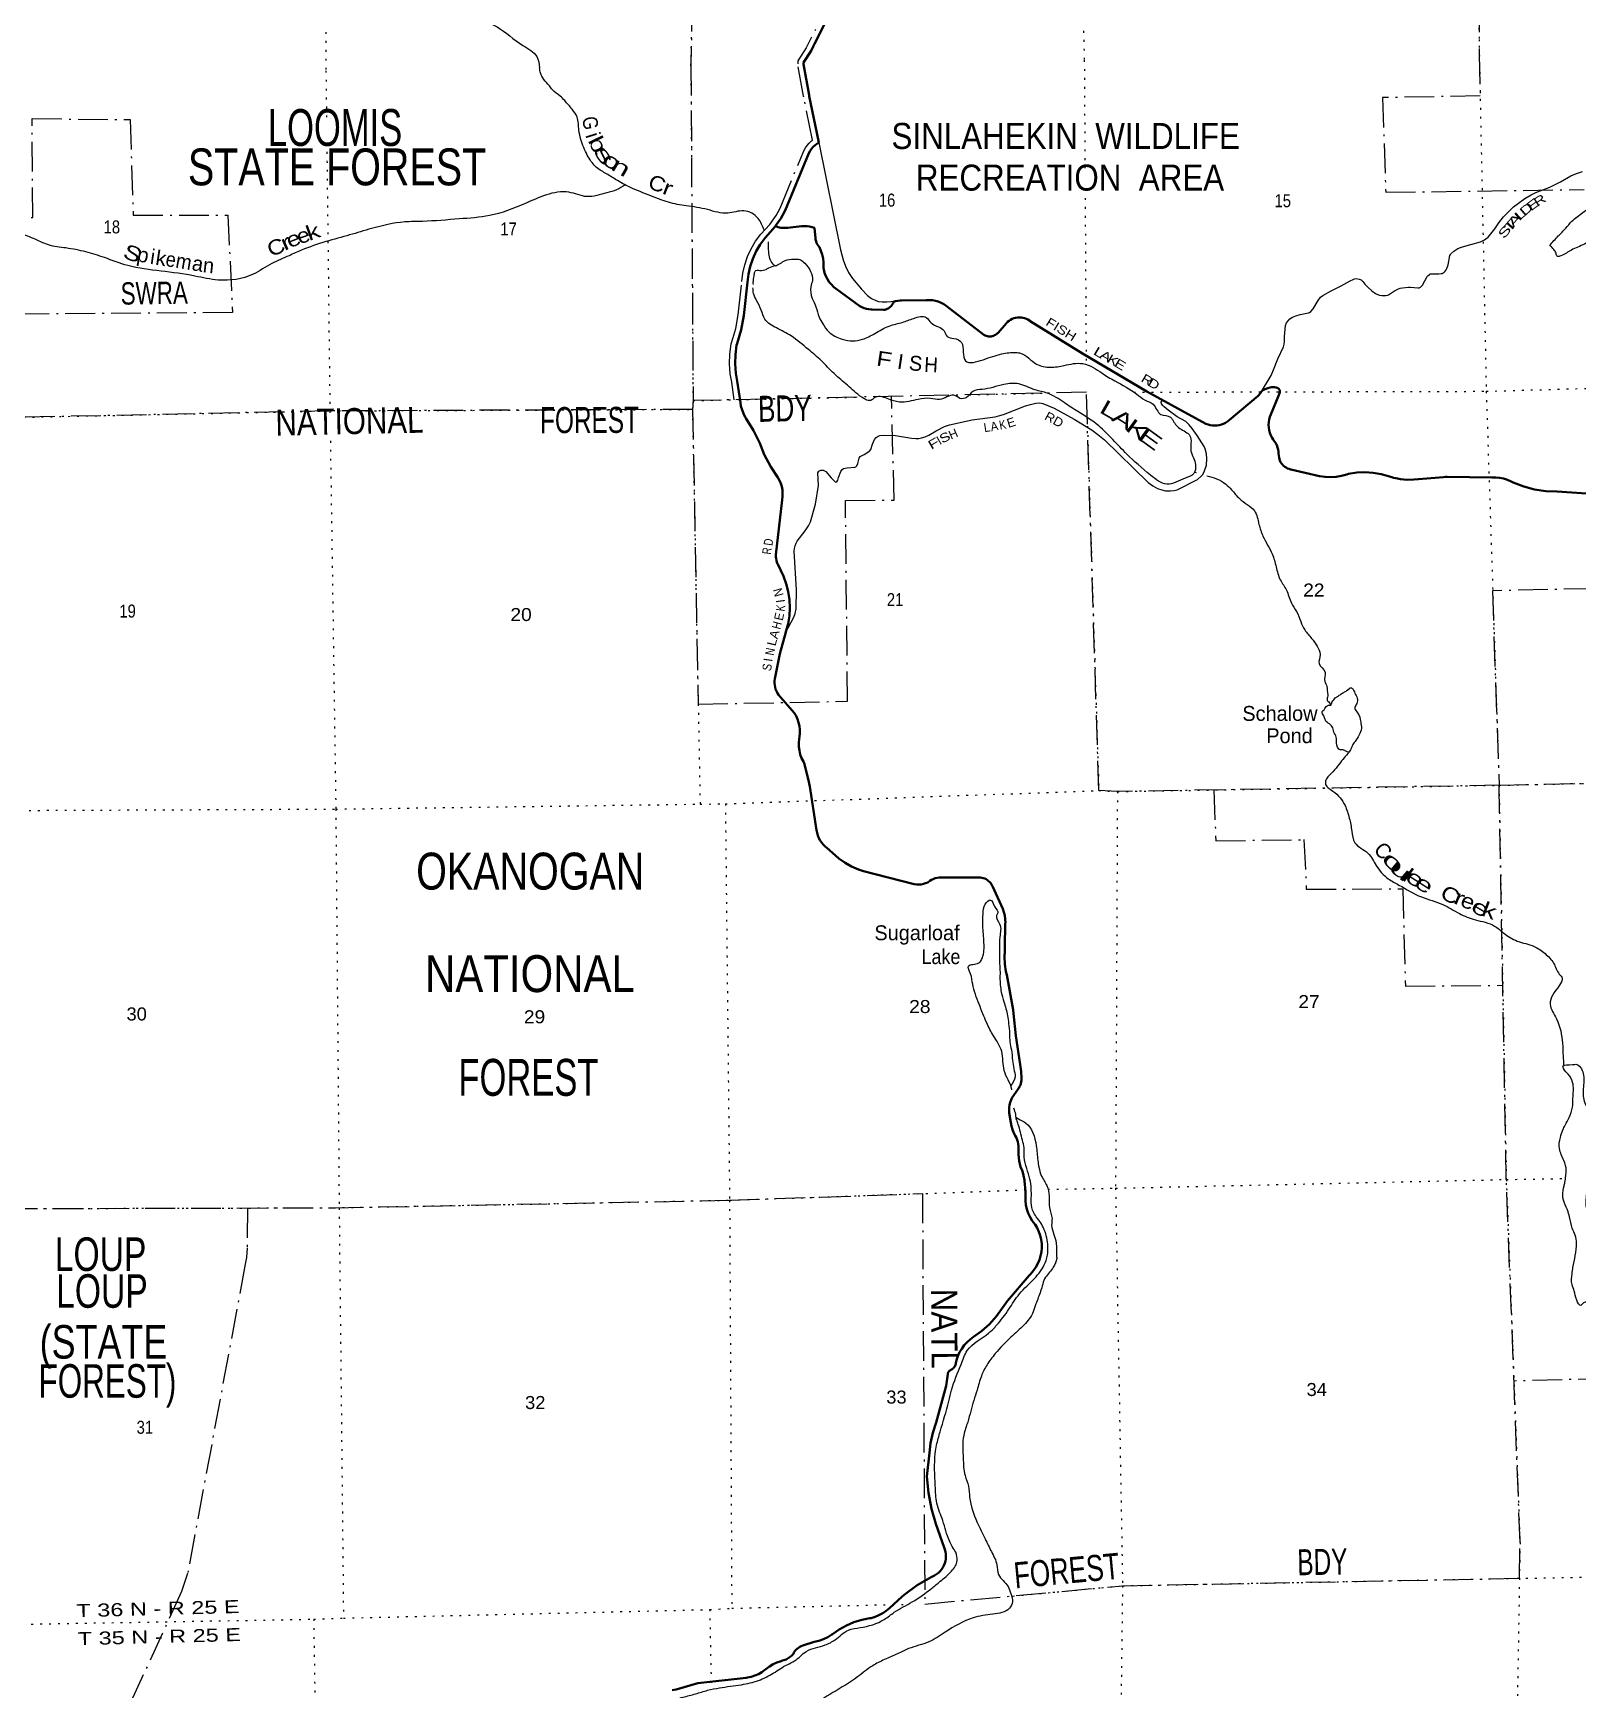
# Model space of a CAD drawing. Header units: feet. Extents: x 242557 to 489137, y 368785 to 557307.
# Drawn here: x 305643 to 326402, y 393853 to 416119 of the extents above; entities that cross this region are included whole.
import ezdxf
from ezdxf.enums import TextEntityAlignment as Align

# ---------------------------------------------------------------- set-up
doc = ezdxf.new("R2010")
doc.units = ezdxf.units.FT
doc.header["$LTSCALE"] = 80
doc.linetypes.add('DOT_DASHED', pattern=[7.7, 5, -1.2, 0.3, -1.2])
doc.linetypes.add('DOTTED', pattern=[1.5, 0.3, -1.2])
for name, color, linetype, lineweight in [('26', 7, 'Continuous', 40), ('27', 7, 'Continuous', 25), ('29', 7, 'Continuous', 25), ('30', 7, 'Continuous', 35), ('39', 7, 'Continuous', 13), ('41', 7, 'Continuous', 13), ('44', 7, 'DOT_DASHED', 13), ('6', 7, 'DOTTED', 25), ('7', 7, 'DOTTED', 13)]:
    doc.layers.add(name, color=color, linetype=linetype, lineweight=lineweight)

msp = doc.modelspace()

# ---------------------------------------------------------------- linework, layer by layer
at = {"layer": '26'}
for points in [[(317689.54, 420629.99), (317597.87, 420283.86), (317450.85, 419884.39), (317427.4, 419803.59), (317380.73, 419571.49), (317324.93, 419345.85), (317235.84, 419070.96), (317216.75, 418981.34), (317198.43, 418738.53), (317114.2, 418041.13), (317093.14, 417918.69), (317072.25, 417852.49), (317008.74, 417680.97), (316143.44, 415976.3), (316130.79, 415949.52), (316096.88, 415883.24), (315996.39, 415724.43), (315995.79, 415702.74)], [(315617.23, 413522.55), (315621.38, 413527.44), (315691.62, 413628.57), (315750.9, 413736.48), (316068.98, 414507.05), (316085.29, 414536.83), (316104.61, 414564.73), (316126.75, 414590.47), (316151.46, 414613.75), (316175.67, 414632.19), (316200.6, 414648.12), (316195.6, 414672.77), (316073.49, 415274.38), (316070.42, 415287.12), (315995.79, 415702.74)], [(315631.22, 409031.87), (315626.58, 409056.52), (315624.55, 409081.52), (315625.14, 409106.59), (315709.01, 409848.93), (315714.61, 409892.05), (315715.75, 409936.55), (315712.23, 409980.93), (315704.09, 410024.69), (315691.42, 410067.37), (315674.36, 410108.49), (315653.1, 410147.6), (315556.97, 410290.86), (315467.46, 410458.26), (315410.69, 410607.69), (315325.18, 410780.8), (315222.05, 410944.03), (315212.98, 410958.96), (315188.87, 411005.71), (315169.77, 411054.72), (315155.91, 411105.45), (315147.42, 411157.36), (315105.96, 411440.08), (315086.5, 411550.17), (315077.04, 411674.85), (315080.66, 411799.84), (315097.32, 411923.77), (315105.59, 411947.14), (315159.36, 412133.37), (315193.37, 412324.19), (315242.02, 412772.4), (315254.68, 412878.93), (315278.66, 412985.09), (315313.62, 413088.16), (315359.15, 413187.01), (315414.77, 413280.56), (315479.86, 413367.78), (315553.71, 413447.72), (315617.23, 413522.55)], [(316279.44, 412896.63), (316267.34, 412940.97), (316265.3, 412961.58), (316264.28, 413006.87), (316263.67, 413037.95), (316258.17, 413091.38), (316247.11, 413143.94), (316230.63, 413195.05), (316208.89, 413244.16), (316204.29, 413249.34), (316191.35, 413266.11), (316180.24, 413284.14), (316171.08, 413303.23), (316163.96, 413323.17), (316158.97, 413343.75), (316156.15, 413364.74), (316143.58, 413502.18), (316113.68, 413512.52), (316078.69, 413520.88), (316043.02, 413525.54), (316007.06, 413526.44), (315971.2, 413523.58), (315785.39, 413504.25), (315767.03, 413502.31), (315729.96, 413501.32), (315692.99, 413504.2), (315656.53, 413510.94), (315645.97, 413514.06), (315617.23, 413522.55)], [(322159.15, 411312.22), (322153.74, 411307.09), (322148.89, 411301.43), (322133.97, 411278.3), (322133.23, 411277.16), (322124.71, 411265.55), (322115.03, 411254.89), (322104.28, 411245.3), (321716.14, 410916.64), (321693.7, 410898.77), (321668.14, 410882.36), (321641, 410868.71), (321612.58, 410857.97), (321583.2, 410850.27), (321553.17, 410845.67), (321522.83, 410844.24), (321492.5, 410845.99), (321462.52, 410850.9), (321433.22, 410858.92), (321404.92, 410869.95), (320608.04, 411303.93), (319747.08, 411813.76), (319041.23, 412249.27), (319033.2, 412255.34), (319012.62, 412268.6), (318990.77, 412279.65), (318967.89, 412288.35), (318944.22, 412294.61), (318920.03, 412298.36), (318895.58, 412299.57), (318871.14, 412298.21), (318846.97, 412294.3), (318823.34, 412287.89), (318800.52, 412279.04), (318778.74, 412267.86), (318758.25, 412254.46), (318739.28, 412239), (318722.02, 412221.63), (318611.02, 412092.22), (318604.32, 412085.55), (318591.79, 412074.98), (318578.22, 412065.77), (318563.76, 412058.04), (318548.57, 412051.85), (318532.82, 412047.29), (318516.67, 412044.4), (318500.32, 412043.22), (318483.93, 412043.75), (318467.68, 412045.99), (318451.76, 412049.91), (318436.34, 412055.48), (318421.58, 412062.63), (317911.33, 412456.22), (317881.7, 412476.08), (317845.59, 412495.47), (317807.64, 412510.98), (317768.29, 412522.43), (317727.95, 412529.71), (317687.07, 412532.74), (317646.1, 412531.47), (317313.02, 412527.68), (317293.79, 412525.89), (317231.24, 412515.73), (317209.31, 412511.49), (317207.8, 412506.87), (317201.6, 412491.46), (317193.82, 412476.8), (317184.55, 412463.02), (317173.89, 412450.29), (317161.96, 412438.74), (317148.89, 412428.51), (317134.82, 412419.69), (317119.9, 412412.4), (317104.31, 412406.7), (317088.2, 412402.67), (317071.76, 412400.34), (316917.89, 412405.85), (316904.34, 412405.82), (316872.61, 412408.14), (316841.29, 412413.75), (316810.73, 412422.61), (316781.26, 412434.62), (316753.21, 412449.64), (316435.44, 412681.14), (316404.14, 412706.57), (316371.49, 412738.92), (316342.39, 412774.51), (316317.18, 412812.94), (316296.12, 412853.79), (316279.44, 412896.63)], [(326120.99, 409957.4), (325970.43, 409964.57), (325821.44, 409987.44), (325675.66, 410025.76), (325534.68, 410079.1), (325504.74, 410095.13), (325455.37, 410116.37), (325404.06, 410132.32), (325351.36, 410142.82), (325297.85, 410147.76), (325244.12, 410147.08), (324647.79, 410154.54), (324622.79, 410154.85), (324597.79, 410152.85), (324258.76, 410125.79), (324197.1, 410119.35), (324107.73, 410117.98), (324018.7, 410125.96), (323953.96, 410138.69), (323925.57, 410144.26), (323903.96, 410151.24), (323776.38, 410189.18), (323759.46, 410193.03), (323650.55, 410210.96), (323540.37, 410217.4), (323430.12, 410212.29), (323321, 410195.69), (323299.38, 410188.15), (323227.41, 410168.45), (323153.78, 410156.38), (323079.29, 410152.08), (323004.75, 410155.58), (322930.99, 410166.86), (322544.96, 410255.51), (322540.87, 410256.39), (322520.4, 410262.14), (322500.64, 410270.01), (322481.81, 410279.89), (322464.12, 410291.7), (322447.76, 410305.28), (322432.9, 410320.5), (322419.72, 410337.19), (322408.36, 410355.17), (322398.94, 410374.24), (322391.56, 410394.18), (322386.31, 410414.79), (322379.27, 410469.33), (322377.95, 410493.77), (322373.49, 410523.48), (322365.95, 410552.56), (322355.42, 410580.69), (322342, 410607.56), (322325.84, 410632.88), (322307.13, 410656.38), (322292.81, 410679.2), (322276.27, 410711.81), (322263.23, 410745.96), (322253.83, 410781.3), (322248.18, 410817.42), (322246.33, 410853.94), (322248.31, 410890.45), (322254.1, 410926.56), (322263.62, 410961.86), (322276.79, 410995.97), (322381.36, 411246.19), (322389.77, 411266.31), (322398.91, 411296.19), (322398.91, 411296.22), (322398.95, 411302.08), (322398.39, 411307.91), (322397.22, 411313.65), (322395.45, 411319.24), (322393.11, 411324.61), (322390.23, 411329.71), (322386.82, 411334.48), (322382.94, 411338.86), (322378.61, 411342.82), (322373.9, 411346.3), (322368.85, 411349.27), (322363.52, 411351.7), (322346.84, 411356.05), (322326.82, 411359.24), (322306.58, 411360.33), (322286.33, 411359.29), (322266.31, 411356.14), (322234.87, 411347.87), (322201.27, 411335.34), (322169.17, 411319.36), (322165.06, 411316.75), (322159.15, 411312.22)], [(326648.35, 409921.72), (326123.64, 409957.42), (326120.99, 409957.4)], [(318708.43, 404162.74), (318707.4, 404211.14), (318701.33, 404259.16), (318690.26, 404306.29), (318674.33, 404352), (318535.41, 404653.32), (318533.01, 404658.71), (318523.38, 404676.92), (318511.91, 404694.02), (318498.71, 404709.84), (318483.92, 404724.18), (318467.72, 404736.9), (318450.28, 404747.86), (318431.79, 404756.93), (318412.46, 404764.02), (318392.48, 404769.05), (318372.09, 404771.97), (318351.51, 404772.74), (318330.96, 404771.35), (317851.41, 404771.37), (317847.73, 404771.47), (317820.22, 404770.6), (317792.96, 404766.86), (317766.23, 404760.29), (317740.34, 404750.96), (317715.57, 404738.97), (317692.18, 404724.46), (317670.44, 404707.59), (317664.86, 404704.89), (317636.39, 404693.29), (317606.86, 404684.72), (317576.6, 404679.28), (317545.93, 404677.04), (317515.2, 404678.02), (317484.74, 404682.2), (316803.77, 404856.98), (316733.1, 404880.31), (316641.39, 404920.2), (316554.35, 404969.46), (316472.93, 405027.54), (316304.43, 405172.48), (316291.45, 405183.33), (316264.77, 405209.34), (316240.95, 405237.99), (316220.26, 405268.97), (316202.92, 405301.95), (316189.12, 405336.56), (316179.02, 405372.42), (316172.72, 405409.14), (316079.35, 405992.62), (316060.46, 406097.27), (316004.9, 406309.2), (315993.89, 406328.34), (315971.08, 406375.82), (315953.37, 406425.42), (315940.93, 406476.6), (315933.91, 406528.8), (315932.39, 406581.45), (315936.38, 406633.97), (315941.87, 406663.7), (315946.51, 406711.24), (315946.15, 406759), (315940.8, 406806.47), (315930.51, 406853.11), (315915.41, 406898.43), (315895.65, 406941.92), (315871.46, 406983.1), (315658.67, 407228.52), (315645.83, 407248.12), (315632.42, 407273.59), (315621.74, 407300.31), (315613.91, 407328.01), (315609.03, 407356.37), (315607.13, 407385.09), (315608.24, 407413.85), (315612.36, 407442.33), (315679.18, 407779.5), (315756.99, 408068.27), (315759.12, 408074.6), (315788.1, 408179.77), (315805.94, 408287.39), (315812.42, 408396.29), (315807.49, 408505.27), (315791.19, 408613.13), (315763.71, 408718.7), (315725.34, 408820.82), (315649.63, 408981.49), (315648.06, 408984.69), (315638.4, 409007.84), (315631.22, 409031.87)], [(318021.7, 398189.74), (318028.45, 398199.97), (318034.09, 398210.86), (318038.57, 398222.27), (318041.83, 398234.09), (318043.83, 398246.19), (318052.96, 398285.23), (318070.66, 398338.71), (318093.84, 398390.06), (318122.27, 398438.69), (318155.62, 398484.09), (318193.54, 398525.76), (318235.6, 398563.23), (318281.35, 398596.1), (318387.91, 398674.29), (318494.25, 398770.16), (318589.98, 398876.62), (318738.18, 399083.36), (319027.03, 399423.44), (319050.8, 399446.59), (319087, 399488.28), (319118.64, 399533.54), (319145.38, 399581.85), (319166.93, 399632.69), (319183.04, 399685.51), (319193.54, 399739.72), (319198.31, 399794.73), (319197.31, 399849.94), (319190.55, 399904.74), (319178.09, 399958.54), (319160.08, 400010.74), (319136.71, 400060.77), (319108.24, 400108.08), (319104.65, 400112.35), (319070.29, 400158.45), (319040.93, 400207.89), (319016.9, 400260.12), (318998.47, 400314.59), (318985.82, 400370.68), (318979.11, 400427.78), (318979.64, 400553.26), (318966.25, 400694.78), (318965.05, 400705.33), (318954.36, 400765.95), (318937.4, 400825.11), (318914.34, 400882.18), (318895.27, 400965.08), (318884.95, 401049.59), (318883.53, 401134.71), (318884.07, 401162.26), (318881.68, 401191.1), (318876.28, 401219.54), (318867.95, 401247.25), (318856.76, 401273.94), (318844.87, 401293.02), (318822, 401336.82), (318803.84, 401382.76), (318790.59, 401430.36), (318782.38, 401479.07), (318761.66, 401607.49), (318761.65, 401607.53), (318759.09, 401643.32), (318760.28, 401679.19), (318765.22, 401714.73), (318773.84, 401749.57), (318786.06, 401783.31), (318801.73, 401815.59), (318820.7, 401846.06), (318885.82, 401936.94), (318889.52, 401942.26), (318900.92, 401961.26), (318910.26, 401981.34), (318917.45, 402002.28), (318922.42, 402023.87), (318925.1, 402045.85), (318925.49, 402073.34), (318920.54, 402165.48), (318905.99, 402256.6), (318850.51, 402644.35), (318812, 402987.85), (318811.93, 402991.9), (318726.61, 403464.17), (318716.71, 403506.77), (318701.53, 403605.12), (318696.72, 403704.51), (318701.03, 403780.85), (318700.27, 403805.85), (318702.78, 403830.85), (318708.18, 404156.21), (318708.43, 404162.74)], [(315242.36, 394018.44), (315293.27, 394028.94), (315342.81, 394044.7), (315390.44, 394065.55), (315435.62, 394091.27), (315477.86, 394121.57), (315491.8, 394133.61), (315537.93, 394168.18), (315587.41, 394197.74), (315639.72, 394221.97), (315694.27, 394240.6), (315702.09, 394242.34), (315732.22, 394251.13), (315761.26, 394263.03), (315788.9, 394277.9), (315814.83, 394295.57), (315838.77, 394315.86), (315860.46, 394338.54), (315868.25, 394353.74), (315880.14, 394372.45), (315893.93, 394389.82), (315909.45, 394405.65), (315926.55, 394419.77), (315945.03, 394432.03), (315964.69, 394442.29), (315985.31, 394450.44), (316138.89, 394497.08), (316140.73, 394497.42), (316203.59, 394512.65), (316264.51, 394534.37), (316322.83, 394562.34), (316377.9, 394596.25), (316385.46, 394602.23), (316475.49, 394665.42), (316571.63, 394718.85), (316672.82, 394761.95), (316777.97, 394794.23), (316885.92, 394815.34), (316903.37, 394819.11), (316957.83, 394834.88), (317010.34, 394856.26), (317060.33, 394883), (317107.25, 394914.83), (317150.58, 394951.38), (317315.84, 395101.94), (317349.8, 395130.46), (317524.29, 395259.19), (317711.29, 395368.98), (317729.99, 395376.25), (317758.01, 395390.04), (317784.44, 395406.67), (317808.98, 395425.98), (317831.37, 395447.75), (317851.37, 395471.74), (317868.74, 395497.68), (317883.31, 395525.3), (317894.91, 395554.3), (317903.42, 395584.34), (317908.74, 395615.11), (317910.82, 395646.27), (317909.62, 395677.48), (317905.17, 395708.39), (317897.52, 395738.66), (317886.74, 395767.97), (317775.81, 396085.44), (317715.12, 396287.15), (317673.79, 396502.56), (317655.19, 396721.1), (317690.01, 397037.49), (317703.95, 397167.19), (317733.58, 397308.47), (317777.82, 397445.87), (317914.69, 397940.1), (317934.12, 398098.33), (317934.51, 398100.66), (317936.24, 398107.87), (317938.72, 398114.85), (317941.91, 398121.53), (317945.78, 398127.85), (317950.29, 398133.72), (317955.39, 398139.09), (317961.02, 398143.9), (317967.13, 398148.1), (317973.64, 398151.63), (317974.31, 398151.92), (317985.27, 398157.41), (317995.6, 398164.01), (318005.18, 398171.66), (318013.91, 398180.27), (318021.7, 398189.74)], [(314230.13, 393847.91), (314286.72, 393858.59), (314574.57, 393942.39), (315224.79, 394016.09), (315242.36, 394018.44)]]:
    msp.add_lwpolyline(points, dxfattribs=at)
at = {"layer": '29'}
msp.add_line((316200.6, 414648.08), (316492.8, 413208.45), dxfattribs=at)
for points in [[(325535.35, 413784.05), (325689.76, 413894.76), (325776.43, 413946.79), (325836.59, 413976.38), (326024.2, 414049.84), (326166.95, 414119.22), (326309.69, 414200.85), (326384.13, 414234.52), (326464.68, 414257.98)], [(322149.73, 411302.74), (322278.6, 411517.96), (322314.29, 411592.44), (322368.33, 411742.42), (322444.8, 411904.65), (322457.04, 411941.38), (322458.06, 411975.05), (322458.06, 412044.43), (322474.37, 412191.35), (322487.62, 412225.02), (322507, 412252.57), (322530.45, 412278.08), (322568.17, 412301.54), (322614.06, 412320.93), (322670.14, 412338.27), (322780.25, 412358.68), (322797.59, 412365.82), (322815.94, 412380.11), (322845.51, 412415.81), (322910.77, 412526), (322943.4, 412568.87), (322976.02, 412595.38), (323086.14, 412656.6), (323220.73, 412721.9), (323343.08, 412791.28), (323381.84, 412809.66), (323400.19, 412817.82), (323422.62, 412819.86), (323463.41, 412813.74), (323488.9, 412802.52), (323512.35, 412781.09), (323538.85, 412746.39), (323577.6, 412703.55), (323632.66, 412654.57), (323681.6, 412619.87), (323730.55, 412597.44), (323767.24, 412591.3), (323820.27, 412591.31), (323844.74, 412599.48), (323856.97, 412603.55), (323938.54, 412656.6), (323992.59, 412684.17), (324014.51, 412690.8), (324044.58, 412697.41), (324126.67, 412705.09), (324154.7, 412705.58), (324252.58, 412697.41), (324267.88, 412698.45), (324286.24, 412704.57), (324302.55, 412716.82), (324313.76, 412730.06), (324379.02, 412848.42), (324390.76, 412864.25), (324406.55, 412875.98), (324418.29, 412882.62), (324436.11, 412885.15), (324534, 412885.15), (324564.09, 412886.7), (324577.85, 412890.27), (324594.16, 412896.39), (324607.41, 412905.55), (324618.63, 412918.84), (324631.88, 412938.2), (324642.6, 412958.12), (324660.43, 413003.5), (324680.82, 413130.02), (324688.99, 413146.36), (324695.11, 413154.53), (324733.84, 413187.15), (324788.92, 413223.91), (324823.57, 413240.21), (324853.16, 413249.42), (324962.24, 413276.94), (325092.75, 413313.67), (325122.85, 413326.45), (325148.34, 413341.75), (325167.71, 413355.02), (325194.71, 413378.97), (325284.44, 413489.16), (325341.54, 413570.78), (325401.21, 413650.91), (325496.52, 413746.27), (325535.35, 413784.05)], [(316492.8, 413208.45), (316526.89, 413073.87), (316560.53, 412987.14), (316602.34, 412900.42), (316654.33, 412823.89), (316776.68, 412676.97), (316857.24, 412592.29), (316911.27, 412554.54), (316967.36, 412526.99), (317004.07, 412514.75), (317054.02, 412509.64), (317114.19, 412506.59), (317231.24, 412515.73)], [(315757.79, 408069.77), (315865.17, 408271.37), (315882.5, 408317.28), (315895.75, 408383.6), (315903.91, 408636.64), (315871.28, 409159.02), (315873.33, 409193.71), (315882.5, 409227.38), (315897.8, 409265.13), (315912.06, 409289.62), (316018.1, 409428.38), (316065.02, 409497.75), (316091.52, 409550.81), (316156.77, 409787.52), (316197.56, 410040.55), (316189.4, 410211.96), (316202.67, 410233.39), (316230.18, 410244.61), (316261.81, 410245.63), (316295.44, 410228.29), (316369.89, 410143.6), (316401.48, 410105.85), (316424.95, 410086.46), (316442.27, 410089.53), (316455.54, 410110.95), (316466.74, 410146.66), (316499.36, 410228.29), (316514.68, 410253.79), (316535.07, 410268.08), (316555.46, 410274.2), (316580.93, 410277.26), (316686.97, 410285.42), (316700.25, 410292.56), (316714.52, 410304.81), (316727.76, 410334.4), (316744.07, 410407.86), (316757.34, 410429.28), (316809.33, 410456.83), (316875.62, 410494.58), (316883.78, 410500.7), (316899.05, 410522.13), (316923.53, 410595.59), (316951.07, 410657.83), (316974.53, 410683.34), (316997.97, 410700.68), (317022.44, 410712.92), (317078.51, 410718.03), (317233.49, 410709.86), (317445.57, 410677.21), (317507.78, 410672.11), (317545.52, 410671.1), (317583.23, 410678.23), (317633.18, 410693.54), (317678.07, 410715.99), (317780, 410775.16), (317890.15, 410832.3), (317959.46, 410856.78), (318261.26, 410922.08), (318570.24, 410963.92), (318636.48, 410979.22), (318684.44, 410994.53), (318979.08, 411109.82), (319045.38, 411129.21), (319116.76, 411147.57), (319166.68, 411150.63), (319210.56, 411141.45), (319362.45, 411077.17), (319631.63, 410930.25), (319876.34, 410783.32), (319952.85, 410723.14), (320039.48, 410652.73), (320626.78, 410081.36), (320691.06, 410033.44), (320755.3, 409999.77), (320813.41, 409980.38), (320861.34, 409969.16), (320927.61, 409968.14), (320976.55, 409972.22), (321018.31, 409983.42), (321289.58, 410118.13), (321341.57, 410164.03), (321361.97, 410186.48), (321385.37, 410236.45), (321410.91, 410315.04), (321418, 410399.7), (321412.95, 410466.04), (321393.53, 410530.29), (321381.35, 410562.97), (321287.49, 410709.86), (321221.26, 410804.78), (321180.48, 410855.79), (321154.99, 410879.26), (321132.51, 410897.6), (321018.31, 410962.89), (320895.96, 411052.68), (320840.95, 411097.6), (320824.64, 411113.93), (320806.29, 411136.38), (320802.21, 411160.86), (320814.39, 411183.28)]]:
    msp.add_lwpolyline(points, dxfattribs=at)
at = {"layer": '39'}
msp.add_line((321258.59, 410219.96), (321273.09, 410215.56), dxfattribs=at)
for points in [[(305035.58, 419992.39), (305365.39, 419827.32), (305779.18, 419838.45), (306434.76, 419972.23), (306706.99, 419992.38), (306967.86, 419880.8), (307124.06, 419657.67), (307398.63, 419471.54), (307764.94, 419149.87), (307886.5, 418749.99), (308034, 418364.84), (308130.53, 418097.92), (308427.78, 417794.96), (308840.46, 417381.26), (309149.12, 417015.84), (309326.97, 416914.56), (309539.49, 416797.86), (309933.63, 416497.04), (310317.56, 416392.2), (310495.85, 416365.78), (310743.24, 416318.64), (311285.07, 416292.13), (311662.87, 416286.28), (311878.74, 416202.03), (312223.27, 415954.72), (312412.29, 415803.12), (312449.23, 415651.76)], [(315470.64, 413469.31), (315468.25, 413474.62), (315388.63, 413627.14), (315192.53, 413731.13), (314980.64, 413699.22), (314706.62, 413747.24), (314420.39, 413799.11), (314180.8, 413845.69), (313946.55, 413932.84), (313661.19, 414049.5), (313471.15, 414153.6), (313332.05, 414238.3), (313200.96, 414327.2), (313091, 414479.2), (313004.31, 414688.28), (312977.73, 414817.39), (312952.37, 414991.06), (312885.72, 415097.23), (312786.53, 415212.98), (312726.79, 415272.7), (312622.07, 415357.99), (312580.64, 415411.95), (312506.26, 415497.75), (312462.23, 415584.06), (312449.08, 415652.56)], [(313600.53, 414080.78), (313483.79, 414012.1), (313352.96, 413973.46), (313084.76, 413922.38), (312842.92, 413981.07), (312540.04, 413945.61), (312248.76, 413827.34), (311778.13, 413667.59), (311370.21, 413622.26), (310877.08, 413589.66), (310636.43, 413581.57), (310190.84, 413493.09), (309896.95, 413407.17), (309576.84, 413316.75), (309249.07, 413201.92), (309082.45, 413128.26), (308851.63, 413023.16), (308601.27, 412879.26), (308131.22, 412800.49), (307816.64, 412853.91), (307362.19, 412921.16), (306915.73, 412994.62), (306602.19, 413102.71), (306351.94, 413179.47), (306083.91, 413231.65), (305850.5, 413272.25), (305646.59, 413359.92), (305442.94, 413433.42), (305318.68, 413479.91), (305171.84, 413544.25), (305120.32, 413549.5)], [(326024.04, 413269.68), (326139.2, 413393.08), (326238.5, 413498), (326321.83, 413590.5), (326469.46, 413708.38), (326601.48, 413793.6), (326726.64, 413809.88), (326801.56, 413807.09), (326902.05, 413845.22), (326993.98, 413909.52), (327113.22, 413917.6), (327287.14, 413922.55), (327440.84, 413927.16), (327558.34, 413919.02), (327488.81, 413847), (327347.07, 413739.34), (327202.36, 413684.27), (326997.88, 413577.59), (326835.15, 413512.09), (326651.26, 413385.51), (326491.2, 413283.62), (326314.57, 413203.72), (326174.34, 413124.43), (326127.89, 413119.6), (326119.66, 413127.56), (326108.89, 413163.82), (326079.74, 413209.89), (326026.54, 413272.36)], [(315614.47, 412991.23), (315587.74, 413015.07), (315528.14, 413180.07), (315525.74, 413315.29)], [(315614.47, 412991.23), (315680.68, 413022.71), (315750.79, 413062.35), (315863.74, 413082.47), (315948.85, 413075.81), (316012.42, 413028.29), (316091.31, 412916.26), (316115.73, 412795.2), (316092.97, 412709.79), (316113.96, 412554.27), (316162.51, 412441.72), (316205.46, 412302.76), (316253.61, 412212.47), (316336.47, 412104.55), (316514.26, 412006.32), (316658.32, 411984.45), (316787.45, 412004.85), (316954.01, 412082.55), (317146.46, 412182.96), (317323.64, 412232.51), (317476.47, 412285.69), (317646.21, 412298.67), (317710.25, 412224.84), (317810.34, 412171.87), (317884.14, 412118.45), (317925.93, 412044.25), (318017.47, 412017.45), (318119.65, 411960.47), (318142.2, 411831.28), (318172.57, 411716.4), (318409.06, 411730.51), (318660.61, 411807.62), (318852.49, 411827.04), (318913.36, 411817.95), (319128.43, 411671.76), (319315.35, 411628.35), (319499.03, 411653.71), (319749.5, 411678.17), (319889.42, 411627.36), (320005.06, 411552.17), (320180.44, 411446.13), (320475.15, 411267.28), (320585.83, 411188.17), (320694.08, 411131.28), (320799.74, 410993.38), (320925.81, 410959.06), (320952.72, 410925.1), (321051.94, 410807.33), (321189.28, 410708.42), (321203.11, 410500.14), (321237.1, 410409.62), (321262.97, 410320.98), (321242.85, 410201.2), (321124.59, 410138.48), (320879.18, 410057.42), (320658.47, 410179.22), (320341.83, 410461.35), (320152.19, 410656.55), (319962.73, 410841.63), (319682.1, 411033.27), (319497.84, 411153.66), (319275.04, 411279.47), (319106.28, 411325.22), (318888.36, 411404.55), (318690.2, 411397.16), (318539.14, 411358.18), (318397.97, 411331.51), (318270.97, 411305.08), (318187.46, 411222.7), (318098.63, 411211.09), (318016.93, 411254.25), (317924.28, 411230.42), (317825.77, 411194.35), (317702.09, 411208.46), (317536.37, 411197.57), (317286.11, 411160.97), (317121.36, 411208.81), (316945.2, 411215.96), (316913.3, 411189.11), (316779.11, 411225.32), (316588.06, 411386.08), (316407.2, 411542.96), (316234.11, 411718.19), (316061.48, 411867.12), (315829.58, 412049.46), (315631.38, 412157.46), (315477.5, 412276.34), (315428.84, 412394.96), (315365.77, 412527.51), (315325.68, 412619.95), (315316.41, 412697.77)], [(315322.14, 412741.74), (315323.1, 412801), (315334.57, 412873.65), (315346.03, 412922.4), (315409.15, 412931.09), (315495.92, 412944.7), (315531.97, 412965.55), (315624.29, 412995.9)], [(321417.62, 410171.68), (321547.64, 410129.4), (321670.31, 410058.59), (321746.53, 409982.95), (321853.85, 409865.31), (321956.47, 409784.04), (322055.08, 409700.67), (322117.03, 409517.5), (322170.46, 409358.47), (322294.1, 409119.65), (322347.78, 408946.45), (322403.52, 408771.27), (322484.86, 408634.98), (322552.73, 408460), (322621.55, 408345.77), (322678.58, 408211.09), (322733.2, 408098.65), (322824.26, 407984.79), (322899, 407878.75), (322939.38, 407770.11), (322925.41, 407646.39), (323004.33, 407532.33), (323000.5, 407406.75), (323030.05, 407338.42), (323032.83, 407295.95), (323042.08, 407231.33), (323042.41, 407213.12), (323033.37, 407152.23), (323074.7, 407104.34), (323079.07, 407086.2), (323102.48, 407135.18)], [(323101.87, 407133.91), (323142.74, 407184.74), (323172.49, 407205.84), (323218.17, 407235.5), (323267.9, 407265.28), (323309.65, 407290.78), (323355.28, 407322.46), (323382.33, 407296.91), (323412.51, 407232.97), (323440.91, 407160.89), (323424.58, 407095.62), (323405.83, 407044.46), (323441.96, 406984.75), (323484.02, 406860.41), (323492.49, 406777.63), (323460.87, 406681.55), (323408.56, 406601.07), (323369.82, 406541.24), (323366.13, 406528.98), (323356.67, 406506.44), (323345.06, 406487.88), (323329.71, 406459.09), (323301.34, 406460.3), (323268.47, 406477.58), (323248.01, 406485.1), (323209.54, 406486.02), (323160.22, 406581.8), (323154, 406656.55), (323123.64, 406726.55), (323101.37, 406796.79), (323047.34, 406845.86), (323009.77, 406885.29), (322994.33, 406929.39), (322979.29, 406959.34), (322967.91, 406984.4), (322967.91, 407002.59), (322991.51, 407026.51), (323032.45, 407080.33), (323077.75, 407085.51)], [(323327.06, 406456.86), (323194.34, 406296.6), (323109.2, 406191.92), (323023.92, 406095.34), (323008.74, 406038.4), (323109.78, 405932.81), (323273.12, 405737.17), (323330.73, 405570.11), (323364.26, 405392.53), (323405.44, 405239.37), (323582, 405096.58), (323692.17, 404932.44), (323855.19, 404755.01), (323998.34, 404670.37), (324300.68, 404509.46), (324587.77, 404409.02), (324810.5, 404287.26), (325024.45, 404203.81), (325282.94, 404119.09), (325403.98, 404025.98), (325588.02, 403917.73), (325813.92, 403844.61), (325961.34, 403747.9), (326076.96, 403618.26), (326152.39, 403473.77), (326191.87, 403415.73), (326155.06, 403324.01), (326030.15, 403066.83), (326114.57, 402871.89), (326195.3, 402543.27), (326204.48, 402369.33), (326210.86, 402255.06)], [(318797.43, 401918.98), (318796.62, 401922.76), (318693.55, 402176.2), (318659.83, 402431.64), (318549.01, 402643.71), (318457.47, 402817.22), (318356.29, 403067.84), (318269.56, 403337.74), (318240.73, 403478.26), (318212.59, 403581.03), (318351.45, 403623.86), (318389.08, 403669.03), (318421.95, 403867.97), (318407.76, 404096.49), (318408.41, 404286.79), (318438.53, 404412.81), (318508.35, 404468.65), (318566.62, 404378.53), (318608.59, 404294.21), (318591, 404259.5), (318631.42, 404148.84), (318634.57, 403972.77), (318629.73, 403790.49), (318630.38, 403640.7), (318636.48, 403525.41), (318636.23, 403426.21), (318653.89, 403230.14), (318688.57, 403101.17), (318738.46, 402913.74), (318752.47, 402808.7), (318765.09, 402674.26), (318769.67, 402562.99), (318789.17, 402454.01), (318805.22, 402314.07), (318822.42, 402200.51), (318838.48, 402090.38), (318783.58, 401968.83)], [(326240.56, 402161.42), (326201.53, 402235.9), (326329.93, 402256.05), (326390.58, 402259.09), (326450.32, 402199.37), (326480.16, 402114.84), (326473.77, 401906.22), (326505.45, 401718.49), (326585.49, 401541.69), (326581.56, 401422.18), (326625.01, 401254.89), (326607.06, 401127.05), (326615.8, 400977.39), (326574.26, 400810.69), (326532.76, 400641.97), (326509.97, 400445.22), (326518.09, 400329.97), (326574.34, 400239.81), (326614.65, 400135.22), (326640.62, 400040.51), (326664.46, 399951.84), (326671.98, 399870.99), (326630.87, 399680.01), (326658.29, 399504.35), (326729.88, 399347.65), (326738.66, 399195.97), (326756.94, 399078.86), (326676.46, 399053.21), (326652.29, 399046.73), (326626.61, 399011.89), (326630.73, 399007.91), (326524.6, 399058.75), (326480.14, 399055.98), (326442.32, 399020.93), (326386.44, 399090.84), (326353.85, 399215.81), (326324.02, 399300.33), (326325.46, 399446.11), (326336.08, 399531.31), (326384.92, 399856.04), (326366.82, 399963.03), (326326.65, 400059.52), (326291.61, 400208.74), (326261.6, 400303.38), (326206.44, 400446.18), (326199.43, 400498.7), (326217.38, 400626.54), (326228.69, 400673.29), (326239.27, 400760.52), (326245.99, 400837.56), (326215.36, 400966.6), (326153.8, 401127.52), (326167.31, 401277.55), (326201.92, 401379.35), (326231.14, 401442.6), (326285.97, 401544.74), (326330.04, 401683.14), (326336.11, 401796.61), (326341.53, 401946.51), (326325.7, 402039.37), (326245.55, 402155.91), (326235.64, 402165)], [(318041.63, 395703.26), (317955.95, 395855.67), (317868.13, 396127.48), (317789.1, 396360.98), (317766.66, 396597.46), (317766.87, 397032.15), (317784.4, 397139.91), (317832, 397322.84), (317947.59, 397732.44), (317984.76, 397882.08), (318112.57, 398227.49), (318150.15, 398322.72), (318197.59, 398414.52), (318486.55, 398651.1), (318595.34, 398758.1), (318754.89, 398968.5), (318898.27, 399175.34), (319099.38, 399382.02), (319243.84, 399592.88), (319278.24, 399728.24), (319258.74, 399956.51), (319219.76, 400063.19), (319170.45, 400149.23), (319134.9, 400195.11), (319063.67, 400338.11), (319057.38, 400463.51), (319038.67, 400718.27), (318995.65, 400861.28), (318962.56, 401014.58), (318960.39, 401136), (318938.25, 401242.92), (318881.46, 401453.24), (318871.82, 401482.16), (318852.55, 401544.82), (318847.73, 401585.79), (318822.5, 401670.45)], [(318858.11, 401544.38), (318909.1, 401515.73), (318980.23, 401474.93), (319123.74, 401167.09), (319145.48, 400969.07), (319159.21, 400880.23), (319193.74, 400759.35), (319266.85, 400631.01), (319295.68, 400489.79), (319302.51, 400334.03), (319335.49, 400186.8), (319330.97, 400099.68), (319361.57, 399972.66), (319396.82, 399811.3), (319394.62, 399708.02), (319401.7, 399651.45)], [(319401.7, 399651.45), (319353.22, 399533.22), (319248.4, 399397.85), (319182.95, 399210.5), (319119.23, 399039.38), (319082.68, 398933.5), (318960.33, 398759.36), (318783.23, 398592.41), (318572.68, 398372.25), (318462.07, 398220.58), (318385.82, 398071.52), (318328.53, 397880.26), (318284.43, 397743.89), (318202.61, 397453.02), (318149.12, 397276), (318142.51, 396966.15), (318166.89, 396733.76), (318211.94, 396590.79), (318228.77, 396441.26), (318329.88, 396104.89), (318437.05, 395881.99), (318521.03, 395711.33), (318595.01, 395534.43), (318618.69, 395402.57), (318744.61, 395243), (318782.38, 395146.42), (318804.19, 395037.92), (318763.27, 394950.18), (318540.07, 394871.52), (318275.92, 394820.52), (317900.97, 394627.96), (317680.7, 394498.74), (317409.18, 394407.12), (317336.9, 394375.54), (317178.36, 394302.02), (317084.01, 394259.94), (316925.62, 394178.32), (316721.93, 394027.11), (316391.81, 393817.09), (316073.76, 393611.33), (315809.72, 393440.88), (315492.89, 393279.67), (315125.5, 393117.61), (314801.42, 393023.08), (314420.48, 392939.74), (314146.32, 392882.49), (313783.55, 392801.48), (313353.99, 392721.37), (313065.56, 392669.96), (312855.69, 392638.09), (312612.7, 392648.17), (312349.99, 392742.94), (311973.02, 392777.08), (311775.8, 392830.45), (311488.63, 392821.56), (311238.49, 392778.89), (310913.61, 392728.89), (310592.88, 392672.88), (310219.82, 392601.82), (310030.22, 392568.26), (309933.38, 392552.46), (309660.95, 392511.43), (309574.8, 392463.42), (309492.15, 392445.84), (309332.39, 392327.76), (309228.93, 392228.85), (309175.18, 392179.36), (309072.53, 392035.92), (308928.44, 391719.71), (308789.77, 391440.04), (308638.78, 391170.28), (308360.54, 390888.25), (308154.46, 390757.24), (307928.92, 390696.77), (307513.2, 390635.11), (307244.34, 390620.46), (306998.57, 390673.01), (306814.5, 390783.28), (306769.64, 390807.13), (306739.53, 390832.41)], [(306946.63, 391967.85), (307032.04, 392015.85), (307096.72, 392034.02), (307212.51, 392063.32), (307228.77, 392059.55), (307310.19, 392032.57), (307433.36, 392046.79), (307672.14, 392169.56), (307762.81, 392242.56), (307930.88, 392370.86), (307995.01, 392430.59), (308078.82, 392501), (308247.54, 392570.64), (308399.25, 392686.56), (308466.55, 392770.7), (308581.38, 392912.31), (308650.26, 393020.77), (308732.08, 393084.9), (308872.26, 393166.21), (309032.54, 393255.96), (309175, 393323.14), (309241.14, 393358.66), (309279.14, 393383.6), (309361.21, 393433.56), (309463.29, 393496.01), (309550.09, 393507.6), (309637.79, 393468.58), (309725.24, 393443.74), (309821.58, 393487.87), (309896.49, 393485.08), (309957.36, 393475.99), (310153.9, 393461.08), (310334.11, 393453.99), (310664.58, 393530.4), (310717.65, 393504.98), (310925.24, 393550.99), (311024.21, 393560.75), (311127.52, 393554.39), (311214.93, 393531.57), (311324.2, 393418.02), (311475.55, 393327.44), (311557.01, 393298.45), (311652.11, 393298.02), (311764.74, 393336.36), (311931.3, 393414.06), (312064.44, 393436.55), (312214.71, 393406.69), (312411.25, 393391.78), (312508.09, 393407.58), (312598.5, 393443.51), (312697.37, 393459.35), (312887.76, 393448.38), (313045.43, 393457.11), (313188.94, 393465.6), (313285.93, 393473.3), (313408.89, 393499.67), (313443.13, 393508.34), (313477.45, 393512.97), (313574.4, 393522.7), (313699.42, 393547.07), (313902.53, 393617.29), (314025.09, 393665.92), (314202.37, 393709.39), (314375.58, 393754.82), (314546.76, 393800.21), (314707.79, 393847.46), (314865.02, 393880.47), (315160.8, 393923.26), (315391.22, 393980.4), (315589.91, 394078.91), (315776.08, 394191.37), (315876.02, 394242.86), (316033.92, 394369.8), (316288.46, 394456.9), (316420.13, 394527.6), (316601.42, 394656.7), (316756.64, 394689.68), (317081.87, 394800.71), (317216.44, 394895.62), (317456.64, 395035.48), (317718.45, 395218.04), (317834.11, 395313.11), (317985.46, 395449.26), (318061.86, 395590.23), (318041.63, 395703.26)]]:
    msp.add_spline(points, degree=3, dxfattribs=at)
at = {"layer": '44'}
for points in [[(324573.2, 448038.49), (322790.99, 440018.65), (324809.19, 440052.64), (324927.3, 434741.87), (323583.13, 434698.12), (323646.84, 430732.62), (322348.76, 430706.07), (322425.18, 426743.2), (320913.06, 426723.15), (320915.2, 426009.71), (322240.04, 426012.57), (322306.34, 423355.94), (326311.61, 423438.03), (326342.44, 422094.69), (324999.41, 422074.04), (325077.89, 415834.02)], [(319583.24, 436653.21), (319617.13, 434669.49), (318287.05, 434628.07), (318245.58, 437284.51), (316918.89, 437267.25), (317148.85, 426683.34), (316986.28, 426678.88), (317065.19, 416585.23), (314501.12, 416542.95), (314481.78, 415681.22)], [(317617.04, 420649.19), (317526.27, 420306.46), (317379.56, 419907.82), (317354.49, 419821.47), (317307.53, 419587.89), (317252.76, 419366.44), (317163.3, 419090.39), (317142.34, 418992.02), (317123.77, 418745.85), (317039.97, 418051.99), (317020.09, 417936.41), (317001.28, 417876.81), (316939.91, 417711.06), (316076.08, 416009.3), (316063.48, 415982.63), (316031.67, 415920.45), (315921.99, 415747.11), (315920.82, 415704.81)], [(325077.89, 415834.02), (325089.03, 415274.6), (323778.73, 415252.72), (323819.85, 413979.86), (326485.11, 414017.03)], [(314481.78, 415681.22), (314512.92, 411177.47), (314505.93, 411056.49), (314580.37, 407100.86), (316589.2, 407139.67), (316559.31, 409835.91), (317214.15, 409844.74), (317177.61, 411237.15)], [(315544.67, 413548.47), (315627.78, 413668.13), (315683.16, 413768.94), (316001.22, 414539.47), (316021.4, 414576.3), (316045.19, 414610.66), (316072.46, 414642.36), (316102.89, 414671.03), (316117.21, 414681.94), (316000.26, 415258.13), (315996.99, 415271.69), (315919.78, 415701.68)], [(305118.97, 413638.68), (305639.31, 413643.36), (305630.34, 414970.48), (306946.35, 414956.71), (306988.41, 413671.35), (308259.56, 413671.35), (308323.87, 412364.78), (305136.82, 412341.18)], [(315066.42, 411192.76), (315031.91, 411428.11), (315012, 411540.78), (315001.96, 411673.09), (315005.81, 411805.94), (315024.02, 411941.46), (315034.15, 411970.07), (315086.21, 412150.4), (315119.08, 412334.83), (315167.5, 412780.87), (315180.66, 412891.65), (315206.37, 413005.45), (315243.86, 413115.97), (315292.67, 413221.96), (315352.31, 413322.27), (315422.1, 413415.79), (315544.67, 413548.47)], [(305302.15, 400321.6), (309681.8, 400332.02), (315002.98, 400433.73), (317594.53, 400524.07), (317626.85, 395006.47), (320283.52, 395253.11), (325617.5, 395352.78), (325625.97, 395835.51), (325440.87, 400712.66), (325344.26, 406010.91), (320214.37, 405926.59), (319965.28, 405938.59), (319797.29, 411292.25), (314511.65, 411181.08), (314503.66, 411061.5), (309631.61, 411042.26), (305155.97, 410949.05)], [(326614.07, 408652.95), (325253.43, 408624.74), (325344.26, 406010.91), (326667.06, 406039.48)], [(321509.35, 405947.88), (321537.51, 405264.4), (322721.03, 405280.12), (322753.03, 404613), (324048.21, 404620.24), (324084.62, 403310.8), (325393.28, 403322.59)], [(308525.76, 400329.27), (308517.55, 399793.06), (308509.94, 399663.5), (308493.16, 399575.32), (307720, 395418.35), (307637.1, 395174.49), (306735.05, 393205.66), (306724.57, 393017.51), (306718.89, 392830.49), (306725.18, 392687.72), (306763.75, 392034.85)], [(326807.38, 398037.17), (325543.68, 398003.67)]]:
    msp.add_lwpolyline(points, dxfattribs=at)
at = {"layer": '6'}
for points in [[(318807.48, 395114.57), (320283.52, 395253.11), (325585.13, 395352.47), (330834.4, 395436.77), (335908.99, 395552.21)], [(305379.03, 394733.72), (309413.65, 394802.94), (309814.02, 394817.77), (314734.95, 394932.99), (315032.08, 394950.14), (317398.02, 395004.27)]]:
    msp.add_lwpolyline(points, dxfattribs=at)
at = {"layer": '7'}
for p, q in [((319769.61, 415756.82), (319778.49, 414302.5)), ((309578.25, 415612.23), (309585.59, 414983.22)), ((314481.78, 415681.22), (314492, 414141.62)), ((319780.93, 413902.67), (319794.65, 411654.08)), ((318219.94, 411259.12), (319245.95, 411280.71)), ((314511.65, 411181.08), (316757.82, 411228.35)), ((319807.44, 410956.04), (319965.28, 405938.59)), ((309413.65, 394802.94), (309433.93, 393497.7)), ((314734.95, 394932.99), (314757.61, 393854.16))]:
    msp.add_line(p, q, dxfattribs=at)
for points in [[(314481.78, 415681.22), (314503.09, 416449.94), (314503.14, 416543), (314501.9, 421755.98), (314496.63, 421909.61), (314371.92, 426658.65)], [(319597.77, 426706.93), (319677.35, 421991.28), (319742.35, 416627.98), (319769.61, 415756.82)], [(324956.52, 426774.31), (324999.41, 422074.04), (325067.29, 416670.34), (325077.89, 415834.02)], [(309465.67, 426587.07), (309541.1, 421685.22), (309576.73, 416373.87), (309578.25, 415612.23)], [(325077.89, 415834.02), (325170.82, 411305.83), (325344.26, 406010.91), (325440.87, 400712.66), (325625.97, 395835.51), (325625.97, 395835.51), (325524.39, 390027.29), (325643.91, 384692.99), (325656.61, 379334.63), (325902.95, 369828.98)], [(309590.98, 414521.87), (309631.61, 411042.26), (309632.14, 411006.26)], [(314494.09, 413826.91), (314511.65, 411181.08), (314503.66, 411061.5), (314606.45, 405757.29)], [(320433.73, 411293.9), (325170.82, 411305.83), (330511.91, 411460.51), (335667.53, 411509.23)], [(305155.97, 410949.05), (309631.61, 411042.26), (314503.66, 411061.5)], [(309637.59, 410638.81), (309710.96, 405691.09), (309756.1, 400329.23), (309814.02, 394826.77)], [(305228.56, 405671.75), (309710.96, 405691.09), (314606.45, 405757.29), (314946.07, 405761.88), (319965.28, 405938.59), (320214.37, 405926.59), (325344.26, 406010.91), (330635.4, 406130.33), (334259.62, 406155.97)], [(320214.37, 405926.59), (320190.16, 400595.95), (320283.52, 395253.11)], [(314946.07, 405761.88), (315002.98, 400433.73), (315032.08, 394950.14)], [(305302.15, 400321.6), (309681.8, 400332.02), (315002.98, 400433.73), (319052.56, 400574.73)], [(319279.43, 400580.51), (320190.16, 400595.95), (325440.87, 400712.66), (326235.28, 400725.73)], [(320283.52, 395253.11), (320212.6, 389931.81), (320260.84, 384622.63), (320367.53, 379213.22), (320456.3, 373900.67), (320572.29, 372636.28), (320550.2, 371095.67)]]:
    msp.add_lwpolyline(points, dxfattribs=at)

# ---------------------------------------------------------------- texts
at = {"layer": '27'}
for s, rotation, width, p in [('FISH', 328.325, 1.2, (319427.75, 412087.17)), ('L', 329.367, 1.55, (319938.33, 411775.19)), ('A', 329.367, 1.4, (320027.47, 411726.07)), ('K', 329.367, 1.3, (320124.46, 411671.63)), ('E', 329.367, 1.35, (320222.28, 411613.84)), ('R', 329.367, 1.25, (320583.83, 411408.06)), ('D', 329.367, 1.25, (320674.27, 411353.39)), ('D', 81.901, 0.8, (315584.31, 409271.19)), ('R', 82.145, 0.8, (315563.83, 409153.01)), ('N', 105.932, 0.95, (315713.89, 408619.55)), ('K', 81.625, 0.8, (315747.27, 408384.84)), ('H', 75.093, 0.85, (315695.53, 408145.79)), ('E', 77.79, 0.95, (315726.89, 408265.94)), ('L', 76.187, 1.1, (315630.42, 407921.45)), ('A', 74.116, 1.05, (315661.6, 408023.16)), ('N', 79.384, 0.85, (315605.65, 407796.58)), ('S', 78.971, 0.9, (315565.5, 407586.44))]:
    msp.add_text(s, height=120, rotation=rotation, dxfattribs=dict(at, width=width)).set_placement(p, align=Align.CENTER)
for rotation, p in [(97.288, (315745.34, 408494.16)), (82.094, (315578.93, 407687.97))]:
    msp.add_text('I', height=120, rotation=rotation, dxfattribs=at).set_placement(p, align=Align.CENTER)
at = {"layer": '30'}
for s, rotation, width, p in [('R', 33.764, 1.35, (325923.6, 413824.01)), ('L', 42.383, 1.95, (325673.92, 413644.08)), ('D', 40.921, 1.55, (325749.43, 413708.93)), ('E', 36.921, 1.55, (325833.04, 413768.36)), ('S', 50.64, 1.6, (325463.23, 413412.12)), ('T', 48.977, 1.9, (325536.81, 413492.67)), ('A', 48.383, 1.75, (325597.13, 413566.91)), ('L', 8.712, 0.95, (318469.67, 410762)), ('A', 10.712, 0.95, (318570.35, 410776.68)), ('K', 10.712, 0.85, (318682.97, 410797.14)), ('E', 17.704, 1.05, (318804.45, 410830.1)), ('F', 30.135, 1.45, (317774.2, 410553.86)), ('S', 27.418, 1.3, (317922.5, 410633.14))]:
    msp.add_text(s, height=120, rotation=rotation, dxfattribs=dict(at, width=width)).set_placement(p, align=Align.CENTER)
at = {"layer": '30', "width": 1.1}
msp.add_text('RD', height=120, rotation=331.374, dxfattribs=at).set_placement((319224.09, 410933.83))
at = {"layer": '30'}
for s, rotation, p in [('I', 30.135, (317846.55, 410593.17)), ('H', 23.453, (318031.88, 410677.35))]:
    msp.add_text(s, height=120, rotation=rotation, dxfattribs=at).set_placement(p, align=Align.CENTER)
at = {"layer": '41'}
for s, rotation, width, p in [('G', 279.55, 0.85, (313034.35, 414894.93)), ('b', 295.918, 1.45, (313140.94, 414581.54)), ('s', 305.883, 1.95, (313238.46, 414422.8)), ('o', 328.376, 1.5, (313369.19, 414315.34)), ('n', 329.876, 1.6, (313495.24, 414234.84)), ('C', 338.62, 1.15, (313993.03, 414004.07)), ('r', 338.938, 1.35, (314141.17, 413946.25)), ('k', 19.735, 1.35, (309436.82, 413354.82)), ('S', 339.733, 1.3, (306944.91, 413065.79)), ('C', 24.354, 1.2, (308947.88, 413152.95)), ('r', 23.603, 1.45, (309078.62, 413216.55)), ('e', 21.06, 1.25, (309175.46, 413260.71)), ('e', 18.811, 1.15, (309304.21, 413306.44)), ('p', 349.674, 1.05, (307102.78, 413041.54)), ('k', 351.576, 1.05, (307348.18, 412996.02)), ('e', 351.589, 0.9, (307481.14, 412979.69)), ('m', 350.368, 0.95, (307652.45, 412951.6)), ('F', 351.518, 1.25, (317067.12, 411638.86)), ('I', 351.518, 1.1, (317284.71, 411606.41)), ('H', 357.051, 0.95, (317705.88, 411563.23)), ('L', 330.355, 1.55, (320057.25, 410973.45)), ('A', 327.184, 1.55, (320236.81, 410846.7)), ('K', 324.014, 1.65, (320424.18, 410707.58)), ('E', 324.014, 1.8, (320598.01, 410586.66)), ('o', 317.281, 1.95, (323854.54, 404904.34)), ('u', 319.977, 2, (323959.12, 404793.22)), ('l', 323.585, 1.45, (324061.55, 404723.59)), ('e', 327.956, 1.55, (324163.26, 404675.64)), ('e', 327.956, 1.55, (324285.89, 404596.95)), ('C', 332.671, 1.25, (324642.09, 404449.59)), ('r', 337.81, 1.4, (324776.98, 404405.91)), ('e', 340.34, 1.2, (324892.61, 404358.59)), ('e', 329.66, 1.5, (325044.74, 404276.51)), ('k', 339.373, 1.4, (325177.99, 404233.6))]:
    msp.add_text(s, height=200, rotation=rotation, dxfattribs=dict(at, width=width)).set_placement(p, align=Align.CENTER)
for s, rotation, p in [('i', 287.468, (313070.35, 414718.95)), ('i', 351.639, (307236.74, 413015.81)), ('a', 350.357, (307840.26, 412922.61)), ('n', 353.796, (307991.33, 412898.17)), ('S', 354.284, (317494.23, 411582.61)), ('C', 313.09, (323712.07, 405063.44))]:
    msp.add_text(s, height=200, rotation=rotation, dxfattribs=at).set_placement(p, align=Align.CENTER)
for s, p in [('Schalow', (321893.12, 406876.36)), ('Pond', (322215.32, 406576.84)), ('Sugarloaf', (316949.04, 403928.35))]:
    msp.add_text(s, height=200, dxfattribs=at).set_placement(p)
at = {"layer": '41', "width": 0.9}
msp.add_text('Lake', height=200, dxfattribs=at).set_placement((317582.36, 403607.36))
at = {"layer": '44'}
for s, height, width, p in [('LOOMIS', 495.8, 0.7, (308798.21, 414602.81)), ('SINLAHEKIN  WILDLIFE', 350, 0.9, (317178.46, 414562.38)), ('STATE FOREST', 495.8, 0.8, (307723.77, 414073.71)), ('RECREATION  AREA', 350, 0.9, (317506.25, 414002.49)), ('OKANOGAN', 495.8, 0.8, (310791.3, 404609.13)), ('NATIONAL', 495.8, 0.85, (310910.24, 403231.29)), ('FOREST', 495.8, 0.7, (311358.43, 401837.34)), ('LOUP', 450.7, 0.75, (305934.3, 399483.63)), ('LOUP', 450.7, 0.75, (305952.62, 398988.9)), ('(STATE', 450.7, 0.8, (305731.25, 398305.11)), ('FOREST)', 450.7, 0.7, (305716.64, 397779.75))]:
    msp.add_text(s, height=height, dxfattribs=dict(at, width=width)).set_placement(p)
for s, height, rotation, width, p in [('SWRA', 300, 0.797, 0.75, (306821.76, 412469.89)), ('BDY', 350, 1.206, 0.75, (315388.24, 410893.72)), ('NATIONAL', 350, 1.193, 0.85, (308902.95, 410708.4)), ('FOREST', 350, 0.226, 0.7, (312456.38, 410742.49)), ('NATL', 350, 270.336, 0.9, (317711.01, 399244.26)), ('FOREST', 350, 5.362, 0.75, (318840.91, 395215.85)), ('BDY', 350, 1.074, 0.7, (322635.25, 395392.76))]:
    msp.add_text(s, height=height, rotation=rotation, dxfattribs=dict(at, width=width)).set_placement(p)
at = {"layer": '6', "width": 1.35}
for s, p in [('T 36 N - R 25 E', (306226.55, 394829.13)), ('T 35 N - R 25 E', (306244.78, 394453.02))]:
    msp.add_text(s, height=175, rotation=1.509, dxfattribs=at).set_placement(p)
at = {"layer": '7'}
for s, width, p in [('16', 0.85, (317008.29, 413787.48)), ('15', 0.85, (322325.98, 413779.82)), ('18', 0.85, (306590.63, 413427.57)), ('17', 0.85, (311921.97, 413400.39)), ('21', 0.85, (317116.28, 408418.58)), ('22', 1.1, (322710.77, 408547.16)), ('19', 0.85, (306802.55, 408264.87)), ('20', 1.1, (312057.27, 408218.04)), ('30', 1.05, (306898.27, 402849.66)), ('28', 1.1, (317416.26, 402949.66)), ('27', 1.1, (322646.31, 403015.83)), ('29', 1.1, (312238.76, 402811.91)), ('34', 1.05, (322756.37, 397802.43)), ('32', 1.05, (312254.43, 397627.69)), ('33', 1.05, (317108.26, 397700.92)), ('31', 0.85, (307034.33, 397294.63))]:
    msp.add_text(s, height=175, dxfattribs=dict(at, width=width)).set_placement(p)

doc.saveas('drawing.dxf')
